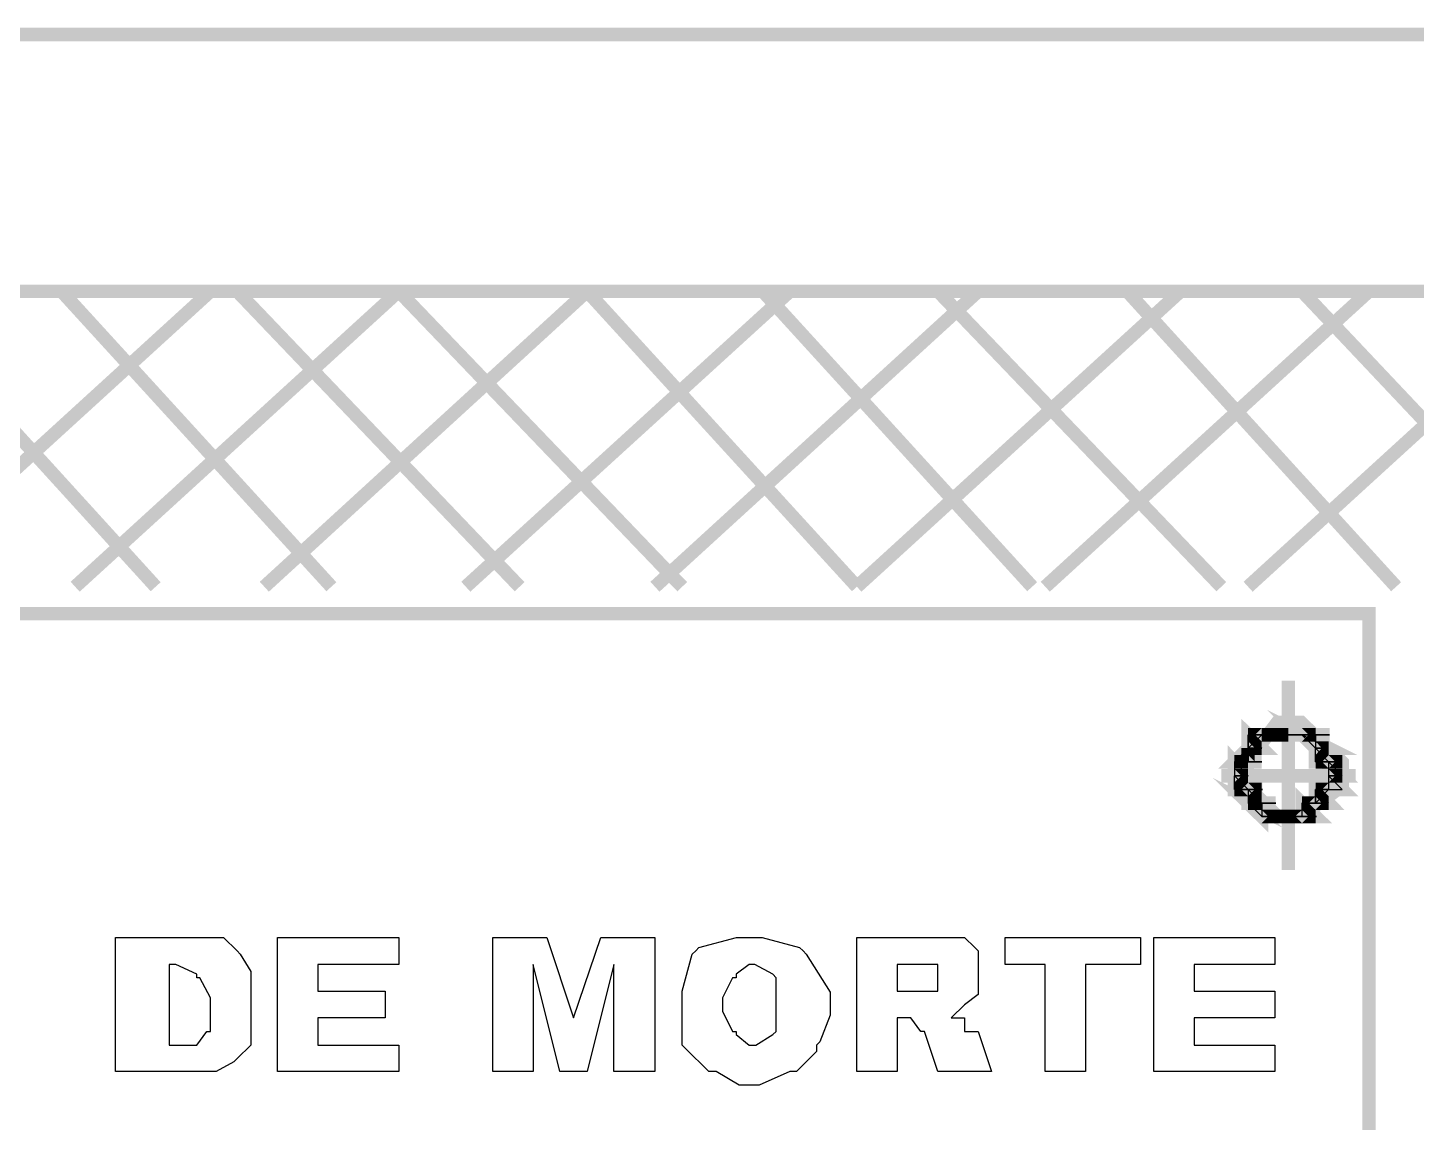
# Model space of a CAD drawing. Header units: metres. Extents: x -593 to 248, y 430 to 1024.
# Drawn here: x -259.913 to -255.544, y 609.306 to 612.751 of the extents above; entities that cross this region are included whole.
import ezdxf

# ---------------------------------------------------------------- set-up
doc = ezdxf.new("R2010")
doc.units = ezdxf.units.M
doc.header["$MEASUREMENT"] = 0
doc.layers.add('C00-00-00-BLACK', color=7, linetype='Continuous')
doc.layers.add('CFF-00-00', color=1, linetype='Continuous')

msp = doc.modelspace()

# ---------------------------------------------------------------- linework, layer by layer
at = {"layer": 'C00-00-00-BLACK', "const_width": 0.0423}
for points in [[(-251.1552, 612.7297), (-267.7784, 612.7297)], [(-251.9585, 611.9217), (-266.9737, 611.9217)], [(-260.3563, 610.9917), (-259.3379, 611.9217)], [(-259.5104, 610.9917), (-260.3563, 611.9217)], [(-258.9576, 610.9917), (-259.8067, 611.9217)], [(-259.7637, 610.9917), (-258.7456, 611.9217)], [(-258.3653, 610.9917), (-259.2539, 611.9217)], [(-259.1685, 610.9917), (-258.1529, 611.9217)], [(-257.8537, 610.9917), (-258.7456, 611.9217)], [(-258.5346, 610.9917), (-257.5147, 611.9217)], [(-257.3041, 610.9917), (-258.1529, 611.9217)], [(-257.9395, 610.9917), (-256.9224, 611.9217)], [(-256.7527, 610.9917), (-257.6004, 611.9217)], [(-257.3041, 610.9917), (-256.2856, 611.9217)], [(-256.1576, 610.9917), (-257.0491, 611.9217)], [(-256.7114, 610.9917), (-255.693, 611.9217)], [(-255.6076, 610.9917), (-256.4539, 611.9217)], [(-256.0733, 610.9917), (-255.0552, 611.9217)], [(-254.5464, 610.4837), (-255.9039, 611.9217)], [(-255.9466, 610.6957), (-255.9466, 610.1007)], [(-256.1576, 610.3967), (-255.7346, 610.3967)]]:
    msp.add_lwpolyline(points, dxfattribs=at)
for points in [[(-262.903, 605.5657), (-255.693, 605.5657), (-255.693, 610.9067), (-262.903, 610.9067), (-262.903, 605.5657)], [(-255.7773, 610.3967), (-255.7773, 610.4397), (-255.9068, 610.5647), (-255.9494, 610.5647), (-255.9812, 610.5647), (-256.0761, 610.4397), (-256.0761, 610.3967), (-256.0761, 610.3647), (-255.9812, 610.2687), (-255.9494, 610.2687), (-255.9068, 610.2687), (-255.7773, 610.3647), (-255.7773, 610.3967)], [(-255.7773, 610.3967), (-255.7773, 610.4397), (-255.9068, 610.5647), (-255.9494, 610.5647), (-255.9812, 610.5647), (-256.0761, 610.4397), (-256.0761, 610.3967), (-256.0761, 610.3647), (-255.9812, 610.2687), (-255.9494, 610.2687), (-255.9068, 610.2687), (-255.7773, 610.3647), (-255.7773, 610.3967)], [(-255.7773, 610.3967), (-255.7773, 610.4397), (-255.9068, 610.5647), (-255.9494, 610.5647), (-255.9812, 610.5647), (-256.0761, 610.4397), (-256.0761, 610.3967), (-256.0761, 610.3647), (-255.9812, 610.2687), (-255.9494, 610.2687), (-255.9068, 610.2687), (-255.7773, 610.3647), (-255.7773, 610.3967)], [(-255.8612, 610.4837), (-255.82, 610.4837), (-255.9039, 610.5257), (-255.8612, 610.4837)], [(-256.0733, 610.4837), (-256.0733, 610.4407), (-256.1163, 610.4407), (-256.0733, 610.4837)], [(-256.0733, 610.4837), (-256.0306, 610.4837), (-256.0733, 610.5257), (-256.0733, 610.4837)], [(-256.0306, 610.5257), (-256.0733, 610.5257), (-256.0306, 610.5257), (-256.0306, 610.5257)], [(-256.0733, 610.5257), (-256.0306, 610.5257), (-255.9893, 610.5257), (-256.0733, 610.5257)], [(-256.0306, 610.5257), (-255.9893, 610.5257), (-256.0733, 610.5257), (-256.0306, 610.5257)], [(-256.0733, 610.4837), (-256.0733, 610.5257), (-256.0306, 610.5257), (-256.0733, 610.4837)], [(-255.9893, 610.5257), (-256.0306, 610.5257), (-255.9893, 610.5257), (-255.9893, 610.5257)], [(-256.0306, 610.5257), (-256.0306, 610.5257)], [(-256.0306, 610.5257), (-255.9893, 610.5257), (-255.9466, 610.5257), (-256.0306, 610.5257)], [(-256.0306, 610.5257), (-255.9893, 610.5257), (-255.9893, 610.5257), (-256.0306, 610.5257)], [(-256.0306, 610.5257), (-255.9893, 610.5257), (-255.9893, 610.5257), (-256.0306, 610.5257)], [(-256.0306, 610.5257), (-255.9893, 610.5257), (-255.9893, 610.5257), (-256.0306, 610.5257)], [(-255.9893, 610.5257), (-255.9466, 610.5257), (-255.9466, 610.5257), (-255.9893, 610.5257)], [(-255.9893, 610.5257), (-255.9466, 610.5257), (-255.9466, 610.5257), (-255.9893, 610.5257)], [(-255.9893, 610.5257), (-255.9466, 610.5257), (-255.9466, 610.5257), (-255.9893, 610.5257)], [(-255.9893, 610.5257), (-255.9466, 610.5257), (-255.9466, 610.5257), (-255.9893, 610.5257)], [(-255.9893, 610.5257), (-255.9466, 610.5257), (-255.9039, 610.5257), (-255.9893, 610.5257)], [(-255.9466, 610.5257), (-255.9039, 610.5257), (-255.9893, 610.5257), (-255.9466, 610.5257)], [(-255.9466, 610.5257), (-255.9893, 610.5257), (-255.9466, 610.5257)], [(-255.9893, 610.5257), (-255.9466, 610.5257), (-255.9039, 610.5257), (-255.9893, 610.5257)], [(-255.9466, 610.5257), (-255.9039, 610.5257), (-255.9893, 610.5257), (-255.9466, 610.5257)], [(-255.9893, 610.5257), (-255.9893, 610.5257)], [(-255.9466, 610.5257), (-255.9011, 610.5257), (-255.8584, 610.5257), (-255.9466, 610.5257)], [(-255.9011, 610.5257), (-255.8584, 610.5257), (-255.9466, 610.5257), (-255.9011, 610.5257)], [(-255.9466, 610.5257), (-255.9011, 610.5257), (-255.8584, 610.5257), (-255.9466, 610.5257)], [(-255.9011, 610.5257), (-255.8584, 610.5257), (-255.9466, 610.5257), (-255.9011, 610.5257)], [(-255.8612, 610.4837), (-255.9039, 610.5257), (-255.8612, 610.5257), (-255.8612, 610.4837)], [(-255.9039, 610.5257), (-255.8612, 610.5257), (-255.8612, 610.5257), (-255.9039, 610.5257)], [(-255.9039, 610.5257), (-255.8612, 610.5257), (-255.8612, 610.5257), (-255.9039, 610.5257)], [(-255.9039, 610.5257), (-255.8612, 610.5257), (-255.8612, 610.5257), (-255.9039, 610.5257)], [(-255.9039, 610.5257), (-255.8612, 610.5257), (-255.8612, 610.5257), (-255.9039, 610.5257)], [(-255.9039, 610.5257), (-255.8584, 610.5257), (-255.8172, 610.5257), (-255.9039, 610.5257)], [(-255.8584, 610.5257), (-255.8172, 610.5257), (-255.9039, 610.5257), (-255.8584, 610.5257)], [(-255.8612, 610.4837), (-255.82, 610.4407), (-255.8612, 610.4407), (-255.8612, 610.4837)], [(-256.1163, 610.4407), (-256.1163, 610.3967), (-256.0733, 610.3967), (-256.1163, 610.4407)], [(-256.1163, 610.3967), (-256.0733, 610.3967), (-256.1163, 610.4407), (-256.1163, 610.3967)], [(-256.0733, 610.4837), (-256.0306, 610.4837), (-256.0306, 610.4837), (-256.0733, 610.4837)], [(-256.0733, 610.4837), (-256.0306, 610.4837), (-256.0306, 610.4837), (-256.0733, 610.4837)], [(-256.0733, 610.4837), (-256.0306, 610.4837), (-256.0306, 610.4837), (-256.0733, 610.4837)], [(-256.0733, 610.4837), (-256.0306, 610.4837), (-256.0306, 610.4837), (-256.0733, 610.4837)], [(-256.0733, 610.4837), (-256.0306, 610.4837), (-256.0306, 610.4837), (-256.0733, 610.4837)], [(-256.0733, 610.4837), (-256.0306, 610.4837), (-256.0306, 610.4837), (-256.0733, 610.4837)], [(-256.0733, 610.4407), (-256.0733, 610.4837), (-256.0733, 610.4407)], [(-255.8612, 610.4837), (-255.82, 610.4837), (-255.82, 610.4837), (-255.8612, 610.4837)], [(-255.8612, 610.4837), (-255.82, 610.4837), (-255.82, 610.4837), (-255.8612, 610.4837)], [(-255.8612, 610.4837), (-255.82, 610.4837), (-255.82, 610.4837), (-255.8612, 610.4837)], [(-255.8612, 610.4837), (-255.82, 610.4837), (-255.82, 610.4837), (-255.8612, 610.4837)], [(-255.8612, 610.4837), (-255.82, 610.4837), (-255.82, 610.4837), (-255.8612, 610.4837)], [(-255.8612, 610.4837), (-255.82, 610.4837), (-255.82, 610.4837), (-255.8612, 610.4837)], [(-255.82, 610.4407), (-255.8612, 610.4837), (-255.82, 610.4407)], [(-255.82, 610.4407), (-255.82, 610.3967), (-255.7773, 610.3967), (-255.82, 610.4407)], [(-255.82, 610.3967), (-255.7773, 610.3967), (-255.82, 610.4407), (-255.82, 610.3967)], [(-256.0733, 610.4407), (-256.1163, 610.4407), (-256.0733, 610.4407)], [(-256.1163, 610.4407), (-256.0733, 610.4407), (-256.0306, 610.4407), (-256.1163, 610.4407)], [(-256.1163, 610.4407), (-256.1163, 610.4407)], [(-256.1163, 610.4407), (-256.0733, 610.4407), (-256.0306, 610.4407), (-256.1163, 610.4407)], [(-256.1163, 610.4407), (-256.0733, 610.4407), (-256.0733, 610.4407), (-256.1163, 610.4407)], [(-256.1163, 610.4407), (-256.0733, 610.4407), (-256.0733, 610.4407), (-256.1163, 610.4407)], [(-256.1163, 610.3967), (-256.0733, 610.3537), (-256.1163, 610.3537), (-256.1163, 610.3967)], [(-255.82, 610.4407), (-255.8612, 610.4407), (-255.82, 610.4407)], [(-255.8612, 610.4407), (-255.82, 610.4407), (-255.7773, 610.4407), (-255.8612, 610.4407)], [(-255.82, 610.4407), (-255.7773, 610.4407), (-255.7773, 610.4407), (-255.82, 610.4407)], [(-255.82, 610.4407), (-255.7773, 610.4407), (-255.7773, 610.4407), (-255.82, 610.4407)], [(-255.82, 610.4407), (-255.7773, 610.4407), (-255.7773, 610.4407), (-255.82, 610.4407)], [(-255.82, 610.4407), (-255.7773, 610.4407), (-255.7773, 610.4407), (-255.82, 610.4407)], [(-255.82, 610.3967), (-255.82, 610.3537), (-255.7773, 610.3537), (-255.82, 610.3967)], [(-255.82, 610.3537), (-255.7773, 610.3537), (-255.82, 610.3967), (-255.82, 610.3537)], [(-256.1163, 610.3967), (-256.0733, 610.3967), (-256.0733, 610.3967), (-256.1163, 610.3967)], [(-256.1163, 610.3967), (-256.0733, 610.3967), (-256.0733, 610.3967), (-256.1163, 610.3967)], [(-256.0733, 610.3537), (-256.1163, 610.3967), (-256.0733, 610.3537)], [(-256.0733, 610.3537), (-256.0733, 610.3107), (-256.0306, 610.3107), (-256.0733, 610.3537)], [(-256.0733, 610.3107), (-256.0306, 610.3107), (-256.0733, 610.3537), (-256.0733, 610.3107)], [(-255.8612, 610.3107), (-255.82, 610.3107), (-255.8612, 610.3537), (-255.8612, 610.3107)], [(-255.82, 610.3967), (-255.7773, 610.3967), (-255.7773, 610.3967), (-255.82, 610.3967)], [(-255.82, 610.3967), (-255.7773, 610.3967), (-255.7773, 610.3967), (-255.82, 610.3967)], [(-255.82, 610.3967), (-255.7773, 610.3967), (-255.7773, 610.3967), (-255.82, 610.3967)], [(-255.82, 610.3967), (-255.7773, 610.3967), (-255.7773, 610.3967), (-255.82, 610.3967)], [(-256.0306, 610.2687), (-255.9893, 610.2687), (-256.0733, 610.3107), (-256.0306, 610.2687)], [(-256.0733, 610.3537), (-256.1163, 610.3537), (-256.0733, 610.3537)], [(-256.1163, 610.3537), (-256.0733, 610.3537), (-256.0306, 610.3537), (-256.1163, 610.3537)], [(-256.1163, 610.3537), (-256.0708, 610.3537), (-256.0281, 610.3537), (-256.1163, 610.3537)], [(-256.0708, 610.3537), (-256.0281, 610.3537), (-256.1163, 610.3537), (-256.0708, 610.3537)], [(-256.0733, 610.3537), (-256.0306, 610.3537), (-256.0306, 610.3537), (-256.0733, 610.3537)], [(-256.0733, 610.3537), (-256.0306, 610.3537), (-256.0306, 610.3537), (-256.0733, 610.3537)], [(-255.9039, 610.3107), (-255.9039, 610.2687), (-255.8612, 610.2687), (-255.9039, 610.3107)], [(-255.9039, 610.2687), (-255.8612, 610.2687), (-255.9039, 610.3107), (-255.9039, 610.2687)], [(-255.82, 610.3537), (-255.8612, 610.3537), (-255.82, 610.3537), (-255.82, 610.3537)], [(-255.8612, 610.3107), (-255.8612, 610.3537), (-255.82, 610.3537), (-255.8612, 610.3107)], [(-255.82, 610.3537), (-255.82, 610.3537)], [(-256.0306, 610.2687), (-256.0733, 610.3107), (-256.0306, 610.3107), (-256.0306, 610.2687)], [(-256.0733, 610.3107), (-256.0306, 610.3107), (-256.0306, 610.3107), (-256.0733, 610.3107)], [(-256.0733, 610.3107), (-256.0306, 610.3107), (-256.0306, 610.3107), (-256.0733, 610.3107)], [(-256.0733, 610.3107), (-256.0306, 610.3107), (-255.9865, 610.3107), (-256.0733, 610.3107)], [(-256.0306, 610.3107), (-255.9865, 610.3107), (-256.0733, 610.3107), (-256.0306, 610.3107)], [(-256.0306, 610.3107), (-256.0733, 610.3107), (-256.0306, 610.3107)], [(-256.0733, 610.3107), (-256.0306, 610.3107), (-255.9865, 610.3107), (-256.0733, 610.3107)], [(-255.8612, 610.3107), (-255.9039, 610.3107), (-255.8612, 610.3107), (-255.8612, 610.3107)], [(-255.9039, 610.3107), (-255.9039, 610.3107)], [(-255.9039, 610.3107), (-255.8612, 610.3107), (-255.82, 610.3107), (-255.9039, 610.3107)], [(-255.8612, 610.3107), (-255.82, 610.3107), (-255.82, 610.3107), (-255.8612, 610.3107)], [(-255.8612, 610.3107), (-255.82, 610.3107), (-255.82, 610.3107), (-255.8612, 610.3107)], [(-255.8612, 610.3107), (-255.82, 610.3107), (-255.82, 610.3107), (-255.8612, 610.3107)], [(-255.8612, 610.3107), (-255.82, 610.3107), (-255.82, 610.3107), (-255.8612, 610.3107)], [(-255.8612, 610.3107), (-255.82, 610.3107), (-255.82, 610.3107), (-255.8612, 610.3107)], [(-255.8612, 610.3107), (-255.82, 610.3107), (-255.82, 610.3107), (-255.8612, 610.3107)], [(-255.8612, 610.3107), (-255.8612, 610.3107)], [(-256.0306, 610.2687), (-255.9893, 610.2687), (-255.9893, 610.2687), (-256.0306, 610.2687)], [(-256.0306, 610.2687), (-255.9893, 610.2687), (-255.9893, 610.2687), (-256.0306, 610.2687)], [(-256.0306, 610.2687), (-255.9865, 610.2687), (-255.9438, 610.2687), (-256.0306, 610.2687)], [(-255.9865, 610.2687), (-255.9438, 610.2687), (-256.0306, 610.2687), (-255.9865, 610.2687)], [(-256.0306, 610.2687), (-255.9865, 610.2687), (-255.9438, 610.2687), (-256.0306, 610.2687)], [(-255.9865, 610.2687), (-255.9438, 610.2687), (-256.0306, 610.2687), (-255.9865, 610.2687)], [(-255.9893, 610.2687), (-255.9466, 610.2687), (-255.9466, 610.2687), (-255.9893, 610.2687)], [(-255.9893, 610.2687), (-255.9466, 610.2687), (-255.9466, 610.2687), (-255.9893, 610.2687)], [(-255.9893, 610.2687), (-255.9466, 610.2687), (-255.9039, 610.2687), (-255.9893, 610.2687)], [(-255.9466, 610.2687), (-255.9039, 610.2687), (-255.9893, 610.2687), (-255.9466, 610.2687)], [(-255.9466, 610.2687), (-255.9893, 610.2687), (-255.9466, 610.2687)], [(-255.9893, 610.2687), (-255.9466, 610.2687), (-255.9039, 610.2687), (-255.9893, 610.2687)], [(-255.9466, 610.2687), (-255.9039, 610.2687), (-255.9893, 610.2687), (-255.9466, 610.2687)], [(-255.9466, 610.2687), (-255.9893, 610.2687), (-255.9466, 610.2687)], [(-255.9893, 610.2687), (-255.9466, 610.2687), (-255.9039, 610.2687), (-255.9893, 610.2687)], [(-255.9039, 610.2687), (-255.9466, 610.2687), (-255.9039, 610.2687), (-255.9039, 610.2687)], [(-255.9466, 610.2687), (-255.9011, 610.2687), (-255.8584, 610.2687), (-255.9466, 610.2687)], [(-255.9011, 610.2687), (-255.8584, 610.2687), (-255.9466, 610.2687), (-255.9011, 610.2687)], [(-255.9466, 610.2687), (-255.9466, 610.2687)], [(-255.9466, 610.2687), (-255.9039, 610.2687), (-255.8612, 610.2687), (-255.9466, 610.2687)], [(-255.9039, 610.2687), (-255.8612, 610.2687), (-255.8612, 610.2687), (-255.9039, 610.2687)], [(-255.9039, 610.2687), (-255.8612, 610.2687), (-255.8612, 610.2687), (-255.9039, 610.2687)], [(-255.9039, 610.2687), (-255.9039, 610.2687)]]:
    msp.add_lwpolyline(points, close=True, dxfattribs=at)
at = {"layer": 'C00-00-00-BLACK'}
for points in [[(-256.0306, 610.5257), (-256.0733, 610.5257), (-256.0306, 610.5257), (-256.0306, 610.5257)], [(-256.0733, 610.5257), (-256.0306, 610.5257), (-255.9893, 610.5257), (-256.0733, 610.5257)], [(-256.0306, 610.5257), (-255.9893, 610.5257), (-256.0733, 610.5257), (-256.0306, 610.5257)], [(-256.0733, 610.4837), (-256.0306, 610.4837), (-256.0733, 610.5257), (-256.0733, 610.4837)], [(-256.0733, 610.4837), (-256.0733, 610.5257), (-256.0306, 610.5257), (-256.0733, 610.4837)], [(-255.9893, 610.5257), (-256.0306, 610.5257), (-255.9893, 610.5257), (-255.9893, 610.5257)], [(-256.0306, 610.5257), (-255.9893, 610.5257), (-255.9466, 610.5257), (-256.0306, 610.5257)], [(-256.0306, 610.5257), (-255.9893, 610.5257), (-255.9893, 610.5257), (-256.0306, 610.5257)], [(-256.0306, 610.5257), (-255.9893, 610.5257), (-255.9893, 610.5257), (-256.0306, 610.5257)], [(-256.0306, 610.5257), (-255.9893, 610.5257), (-255.9893, 610.5257), (-256.0306, 610.5257)], [(-255.9893, 610.5257), (-255.9466, 610.5257), (-255.9466, 610.5257), (-255.9893, 610.5257)], [(-255.9893, 610.5257), (-255.9466, 610.5257), (-255.9466, 610.5257), (-255.9893, 610.5257)], [(-255.9893, 610.5257), (-255.9466, 610.5257), (-255.9466, 610.5257), (-255.9893, 610.5257)], [(-255.9893, 610.5257), (-255.9466, 610.5257), (-255.9466, 610.5257), (-255.9893, 610.5257)], [(-255.9893, 610.5257), (-255.9466, 610.5257), (-255.9039, 610.5257), (-255.9893, 610.5257)], [(-255.9466, 610.5257), (-255.9039, 610.5257), (-255.9893, 610.5257), (-255.9466, 610.5257)], [(-255.9466, 610.5257), (-255.9893, 610.5257), (-255.9466, 610.5257)], [(-255.9893, 610.5257), (-255.9466, 610.5257), (-255.9039, 610.5257), (-255.9893, 610.5257)], [(-255.9466, 610.5257), (-255.9039, 610.5257), (-255.9893, 610.5257), (-255.9466, 610.5257)], [(-255.9466, 610.5257), (-255.9011, 610.5257), (-255.8584, 610.5257), (-255.9466, 610.5257)], [(-255.9011, 610.5257), (-255.8584, 610.5257), (-255.9466, 610.5257), (-255.9011, 610.5257)], [(-255.9466, 610.5257), (-255.9011, 610.5257), (-255.8584, 610.5257), (-255.9466, 610.5257)], [(-255.9011, 610.5257), (-255.8584, 610.5257), (-255.9466, 610.5257), (-255.9011, 610.5257)], [(-255.9039, 610.5257), (-255.8612, 610.5257), (-255.8612, 610.5257), (-255.9039, 610.5257)], [(-255.9039, 610.5257), (-255.8612, 610.5257), (-255.8612, 610.5257), (-255.9039, 610.5257)], [(-255.9039, 610.5257), (-255.8612, 610.5257), (-255.8612, 610.5257), (-255.9039, 610.5257)], [(-255.9039, 610.5257), (-255.8612, 610.5257), (-255.8612, 610.5257), (-255.9039, 610.5257)], [(-255.9039, 610.5257), (-255.8584, 610.5257), (-255.8172, 610.5257), (-255.9039, 610.5257)], [(-255.8584, 610.5257), (-255.8172, 610.5257), (-255.9039, 610.5257), (-255.8584, 610.5257)], [(-255.8612, 610.4837), (-255.82, 610.4837), (-255.9039, 610.5257), (-255.8612, 610.4837)], [(-255.8612, 610.4837), (-255.9039, 610.5257), (-255.8612, 610.5257), (-255.8612, 610.4837)], [(-256.0733, 610.4837), (-256.0733, 610.4407), (-256.1163, 610.4407), (-256.0733, 610.4837)], [(-256.0733, 610.4837), (-256.0306, 610.4837), (-256.0306, 610.4837), (-256.0733, 610.4837)], [(-256.0733, 610.4837), (-256.0306, 610.4837), (-256.0306, 610.4837), (-256.0733, 610.4837)], [(-256.0733, 610.4837), (-256.0306, 610.4837), (-256.0306, 610.4837), (-256.0733, 610.4837)], [(-256.0733, 610.4837), (-256.0306, 610.4837), (-256.0306, 610.4837), (-256.0733, 610.4837)], [(-256.0733, 610.4837), (-256.0306, 610.4837), (-256.0306, 610.4837), (-256.0733, 610.4837)], [(-256.0733, 610.4837), (-256.0306, 610.4837), (-256.0306, 610.4837), (-256.0733, 610.4837)], [(-256.0733, 610.4407), (-256.0733, 610.4837), (-256.0733, 610.4407)], [(-255.8612, 610.4837), (-255.82, 610.4837), (-255.82, 610.4837), (-255.8612, 610.4837)], [(-255.8612, 610.4837), (-255.82, 610.4837), (-255.82, 610.4837), (-255.8612, 610.4837)], [(-255.8612, 610.4837), (-255.82, 610.4837), (-255.82, 610.4837), (-255.8612, 610.4837)], [(-255.8612, 610.4837), (-255.82, 610.4837), (-255.82, 610.4837), (-255.8612, 610.4837)], [(-255.8612, 610.4837), (-255.82, 610.4837), (-255.82, 610.4837), (-255.8612, 610.4837)], [(-255.8612, 610.4837), (-255.82, 610.4837), (-255.82, 610.4837), (-255.8612, 610.4837)], [(-255.82, 610.4407), (-255.8612, 610.4837), (-255.82, 610.4407)], [(-255.8612, 610.4837), (-255.82, 610.4407), (-255.8612, 610.4407), (-255.8612, 610.4837)], [(-256.0733, 610.4407), (-256.1163, 610.4407), (-256.0733, 610.4407)], [(-256.1163, 610.4407), (-256.0733, 610.4407), (-256.0306, 610.4407), (-256.1163, 610.4407)], [(-256.1163, 610.4407), (-256.0733, 610.4407), (-256.0306, 610.4407), (-256.1163, 610.4407)], [(-256.1163, 610.4407), (-256.0733, 610.4407), (-256.0733, 610.4407), (-256.1163, 610.4407)], [(-256.1163, 610.4407), (-256.0733, 610.4407), (-256.0733, 610.4407), (-256.1163, 610.4407)], [(-256.1163, 610.4407), (-256.1163, 610.3967), (-256.0733, 610.3967), (-256.1163, 610.4407)], [(-256.1163, 610.3967), (-256.0733, 610.3967), (-256.1163, 610.4407), (-256.1163, 610.3967)], [(-255.82, 610.4407), (-255.8612, 610.4407), (-255.82, 610.4407)], [(-255.8612, 610.4407), (-255.82, 610.4407), (-255.7773, 610.4407), (-255.8612, 610.4407)], [(-255.82, 610.4407), (-255.7773, 610.4407), (-255.7773, 610.4407), (-255.82, 610.4407)], [(-255.82, 610.4407), (-255.7773, 610.4407), (-255.7773, 610.4407), (-255.82, 610.4407)], [(-255.82, 610.4407), (-255.7773, 610.4407), (-255.7773, 610.4407), (-255.82, 610.4407)], [(-255.82, 610.4407), (-255.7773, 610.4407), (-255.7773, 610.4407), (-255.82, 610.4407)], [(-255.82, 610.4407), (-255.82, 610.3967), (-255.7773, 610.3967), (-255.82, 610.4407)], [(-255.82, 610.3967), (-255.7773, 610.3967), (-255.82, 610.4407), (-255.82, 610.3967)], [(-256.1163, 610.3967), (-256.0733, 610.3967), (-256.0733, 610.3967), (-256.1163, 610.3967)], [(-256.1163, 610.3967), (-256.0733, 610.3967), (-256.0733, 610.3967), (-256.1163, 610.3967)], [(-256.0733, 610.3537), (-256.1163, 610.3967), (-256.0733, 610.3537)], [(-256.1163, 610.3967), (-256.0733, 610.3537), (-256.1163, 610.3537), (-256.1163, 610.3967)], [(-255.82, 610.3967), (-255.7773, 610.3967), (-255.7773, 610.3967), (-255.82, 610.3967)], [(-255.82, 610.3967), (-255.7773, 610.3967), (-255.7773, 610.3967), (-255.82, 610.3967)], [(-255.82, 610.3967), (-255.7773, 610.3967), (-255.7773, 610.3967), (-255.82, 610.3967)], [(-255.82, 610.3967), (-255.7773, 610.3967), (-255.7773, 610.3967), (-255.82, 610.3967)], [(-255.82, 610.3967), (-255.82, 610.3537), (-255.7773, 610.3537), (-255.82, 610.3967)], [(-255.82, 610.3537), (-255.7773, 610.3537), (-255.82, 610.3967), (-255.82, 610.3537)], [(-256.0733, 610.3537), (-256.1163, 610.3537), (-256.0733, 610.3537)], [(-256.1163, 610.3537), (-256.0733, 610.3537), (-256.0306, 610.3537), (-256.1163, 610.3537)], [(-256.1163, 610.3537), (-256.0708, 610.3537), (-256.0281, 610.3537), (-256.1163, 610.3537)], [(-256.0708, 610.3537), (-256.0281, 610.3537), (-256.1163, 610.3537), (-256.0708, 610.3537)], [(-256.0733, 610.3537), (-256.0306, 610.3537), (-256.0306, 610.3537), (-256.0733, 610.3537)], [(-256.0733, 610.3537), (-256.0306, 610.3537), (-256.0306, 610.3537), (-256.0733, 610.3537)], [(-256.0733, 610.3537), (-256.0733, 610.3107), (-256.0306, 610.3107), (-256.0733, 610.3537)], [(-256.0733, 610.3107), (-256.0306, 610.3107), (-256.0733, 610.3537), (-256.0733, 610.3107)], [(-255.82, 610.3537), (-255.8612, 610.3537), (-255.82, 610.3537), (-255.82, 610.3537)], [(-255.8612, 610.3107), (-255.82, 610.3107), (-255.8612, 610.3537), (-255.8612, 610.3107)], [(-255.8612, 610.3107), (-255.8612, 610.3537), (-255.82, 610.3537), (-255.8612, 610.3107)], [(-256.0733, 610.3107), (-256.0306, 610.3107), (-256.0306, 610.3107), (-256.0733, 610.3107)], [(-256.0733, 610.3107), (-256.0306, 610.3107), (-256.0306, 610.3107), (-256.0733, 610.3107)], [(-256.0733, 610.3107), (-256.0306, 610.3107), (-255.9865, 610.3107), (-256.0733, 610.3107)], [(-256.0306, 610.3107), (-255.9865, 610.3107), (-256.0733, 610.3107), (-256.0306, 610.3107)], [(-256.0306, 610.3107), (-256.0733, 610.3107), (-256.0306, 610.3107)], [(-256.0733, 610.3107), (-256.0306, 610.3107), (-255.9865, 610.3107), (-256.0733, 610.3107)], [(-256.0306, 610.2687), (-255.9893, 610.2687), (-256.0733, 610.3107), (-256.0306, 610.2687)], [(-256.0306, 610.2687), (-256.0733, 610.3107), (-256.0306, 610.3107), (-256.0306, 610.2687)], [(-255.8612, 610.3107), (-255.9039, 610.3107), (-255.8612, 610.3107), (-255.8612, 610.3107)], [(-255.9039, 610.3107), (-255.8612, 610.3107), (-255.82, 610.3107), (-255.9039, 610.3107)], [(-255.9039, 610.3107), (-255.9039, 610.2687), (-255.8612, 610.2687), (-255.9039, 610.3107)], [(-255.9039, 610.2687), (-255.8612, 610.2687), (-255.9039, 610.3107), (-255.9039, 610.2687)], [(-255.8612, 610.3107), (-255.82, 610.3107), (-255.82, 610.3107), (-255.8612, 610.3107)], [(-255.8612, 610.3107), (-255.82, 610.3107), (-255.82, 610.3107), (-255.8612, 610.3107)], [(-255.8612, 610.3107), (-255.82, 610.3107), (-255.82, 610.3107), (-255.8612, 610.3107)], [(-255.8612, 610.3107), (-255.82, 610.3107), (-255.82, 610.3107), (-255.8612, 610.3107)], [(-255.8612, 610.3107), (-255.82, 610.3107), (-255.82, 610.3107), (-255.8612, 610.3107)], [(-255.8612, 610.3107), (-255.82, 610.3107), (-255.82, 610.3107), (-255.8612, 610.3107)], [(-256.0306, 610.2687), (-255.9893, 610.2687), (-255.9893, 610.2687), (-256.0306, 610.2687)], [(-256.0306, 610.2687), (-255.9893, 610.2687), (-255.9893, 610.2687), (-256.0306, 610.2687)], [(-256.0306, 610.2687), (-255.9865, 610.2687), (-255.9438, 610.2687), (-256.0306, 610.2687)], [(-255.9865, 610.2687), (-255.9438, 610.2687), (-256.0306, 610.2687), (-255.9865, 610.2687)], [(-256.0306, 610.2687), (-255.9865, 610.2687), (-255.9438, 610.2687), (-256.0306, 610.2687)], [(-255.9865, 610.2687), (-255.9438, 610.2687), (-256.0306, 610.2687), (-255.9865, 610.2687)], [(-255.9893, 610.2687), (-255.9466, 610.2687), (-255.9466, 610.2687), (-255.9893, 610.2687)], [(-255.9893, 610.2687), (-255.9466, 610.2687), (-255.9466, 610.2687), (-255.9893, 610.2687)], [(-255.9893, 610.2687), (-255.9466, 610.2687), (-255.9039, 610.2687), (-255.9893, 610.2687)], [(-255.9466, 610.2687), (-255.9039, 610.2687), (-255.9893, 610.2687), (-255.9466, 610.2687)], [(-255.9466, 610.2687), (-255.9893, 610.2687), (-255.9466, 610.2687)], [(-255.9893, 610.2687), (-255.9466, 610.2687), (-255.9039, 610.2687), (-255.9893, 610.2687)], [(-255.9466, 610.2687), (-255.9039, 610.2687), (-255.9893, 610.2687), (-255.9466, 610.2687)], [(-255.9466, 610.2687), (-255.9893, 610.2687), (-255.9466, 610.2687)], [(-255.9893, 610.2687), (-255.9466, 610.2687), (-255.9039, 610.2687), (-255.9893, 610.2687)], [(-255.9039, 610.2687), (-255.9466, 610.2687), (-255.9039, 610.2687), (-255.9039, 610.2687)], [(-255.9466, 610.2687), (-255.9011, 610.2687), (-255.8584, 610.2687), (-255.9466, 610.2687)], [(-255.9011, 610.2687), (-255.8584, 610.2687), (-255.9466, 610.2687), (-255.9011, 610.2687)], [(-255.9466, 610.2687), (-255.9039, 610.2687), (-255.8612, 610.2687), (-255.9466, 610.2687)], [(-255.9039, 610.2687), (-255.8612, 610.2687), (-255.8612, 610.2687), (-255.9039, 610.2687)], [(-255.9039, 610.2687), (-255.8612, 610.2687), (-255.8612, 610.2687), (-255.9039, 610.2687)]]:
    msp.add_lwpolyline(points, close=True, dxfattribs=at)
at = {"layer": 'CFF-00-00'}
for points in [[(-259.637, 609.8877), (-259.4261, 609.8877), (-259.3947, 609.8877), (-259.3216, 609.8877), (-259.2966, 609.8877), (-259.2966, 609.8877), (-259.2539, 609.8457), (-259.2539, 609.8457), (-259.2444, 609.8357), (-259.2112, 609.7807), (-259.2112, 609.7607), (-259.2112, 609.7407), (-259.2112, 609.6927), (-259.2112, 609.6757), (-259.2112, 609.6437), (-259.2112, 609.5737), (-259.2112, 609.5487), (-259.2112, 609.5487), (-259.2539, 609.5067), (-259.2539, 609.5067), (-259.2648, 609.4967), (-259.3202, 609.4657), (-259.3379, 609.4657), (-259.3379, 609.4657), (-259.4042, 609.4657), (-259.4261, 609.4657), (-259.637, 609.4657), (-259.637, 609.8877)], [(-259.1273, 609.8877), (-258.7456, 609.8877), (-258.7456, 609.8027), (-259.0003, 609.8027), (-259.0003, 609.7187), (-258.7882, 609.7187), (-258.7882, 609.6347), (-259.0003, 609.6347), (-259.0003, 609.5487), (-258.7456, 609.5487), (-258.7456, 609.4657), (-259.1273, 609.4657), (-259.1273, 609.8877)], [(-258.4492, 609.8877), (-258.2795, 609.8877), (-258.1956, 609.6347), (-258.1102, 609.8877), (-257.9395, 609.8877), (-257.9395, 609.4657), (-258.0689, 609.4657), (-258.0689, 609.8027), (-258.1529, 609.4657), (-258.2383, 609.4657), (-258.3222, 609.8027), (-258.3222, 609.4657), (-258.4492, 609.4657), (-258.4492, 609.8877)], [(-257.8537, 609.6757), (-257.8537, 609.7187), (-257.8223, 609.8357), (-257.8111, 609.8457), (-257.8015, 609.8567), (-257.683, 609.8877), (-257.6431, 609.8877), (-257.6019, 609.8877), (-257.4844, 609.8567), (-257.4734, 609.8457), (-257.4639, 609.8357), (-257.3881, 609.7157), (-257.3881, 609.6757), (-257.3881, 609.6437), (-257.4212, 609.5597), (-257.4308, 609.5487), (-257.4308, 609.5287), (-257.4943, 609.4657), (-257.5147, 609.4657), (-257.5147, 609.4657), (-257.6114, 609.4227), (-257.6431, 609.4227), (-257.6749, 609.4227), (-257.7465, 609.4657), (-257.7698, 609.4657), (-257.7698, 609.4657), (-257.8442, 609.5397), (-257.8537, 609.5487), (-257.8537, 609.5807), (-257.8537, 609.6527), (-257.8537, 609.6757)], [(-257.3041, 609.4657), (-257.3041, 609.8877), (-257.0917, 609.8877), (-257.06, 609.8877), (-256.9898, 609.8877), (-256.9651, 609.8877), (-256.9651, 609.8877), (-256.9333, 609.8567), (-256.9224, 609.8457), (-256.9224, 609.8457), (-256.9224, 609.7837), (-256.9224, 609.7607), (-256.9224, 609.7607), (-256.9224, 609.7187), (-256.9224, 609.7187), (-256.9224, 609.7087), (-256.9651, 609.6757), (-256.9651, 609.6757), (-256.9651, 609.6757), (-257.0078, 609.6347), (-257.0078, 609.6347), (-257.0078, 609.6347), (-256.976, 609.6347), (-256.9651, 609.6347), (-256.9651, 609.6347), (-256.9651, 609.6027), (-256.9651, 609.5917), (-256.9651, 609.5917), (-256.9224, 609.5917), (-256.9224, 609.5917), (-256.8811, 609.4657), (-257.0491, 609.4657), (-257.0917, 609.5917), (-257.1027, 609.5917), (-257.1344, 609.6347), (-257.1344, 609.6347), (-257.1344, 609.6347), (-257.1676, 609.6347), (-257.1771, 609.6347), (-257.1771, 609.6347), (-257.1771, 609.4657), (-257.3041, 609.4657)], [(-256.8381, 609.8877), (-256.4123, 609.8877), (-256.4123, 609.8027), (-256.5848, 609.8027), (-256.5848, 609.4657), (-256.7114, 609.4657), (-256.7114, 609.8027), (-256.8381, 609.8027), (-256.8381, 609.8877)], [(-256.3696, 609.8877), (-255.9893, 609.8877), (-255.9893, 609.8027), (-256.243, 609.8027), (-256.243, 609.7187), (-255.9893, 609.7187), (-255.9893, 609.6347), (-256.243, 609.6347), (-256.243, 609.5487), (-255.9893, 609.5487), (-255.9893, 609.4657), (-256.3696, 609.4657), (-256.3696, 609.8877)], [(-259.4677, 609.8027), (-259.4677, 609.5487), (-259.4677, 609.5487), (-259.4469, 609.5487), (-259.3806, 609.5487), (-259.3806, 609.5487), (-259.3806, 609.5487), (-259.3492, 609.5917), (-259.3379, 609.5917), (-259.3379, 609.5917), (-259.3379, 609.6557), (-259.3379, 609.6757), (-259.3379, 609.6977), (-259.371, 609.7607), (-259.3806, 609.7607), (-259.3806, 609.7727), (-259.4469, 609.8027), (-259.4677, 609.8027), (-259.4677, 609.8027)], [(-257.7271, 609.6757), (-257.7271, 609.6557), (-257.6953, 609.5917), (-257.6844, 609.5917), (-257.6844, 609.5827), (-257.6431, 609.5487), (-257.6431, 609.5487), (-257.6223, 609.5487), (-257.5687, 609.5827), (-257.5578, 609.5917), (-257.5578, 609.5917), (-257.5578, 609.6557), (-257.5578, 609.6757), (-257.5578, 609.6977), (-257.5578, 609.7607), (-257.5578, 609.7607), (-257.5687, 609.7727), (-257.6251, 609.8027), (-257.6431, 609.8027), (-257.6431, 609.8027), (-257.6844, 609.7727), (-257.6844, 609.7607), (-257.6953, 609.7607), (-257.7271, 609.6977), (-257.7271, 609.6757)], [(-257.1771, 609.7187), (-257.1344, 609.7187), (-257.1344, 609.7187), (-257.0917, 609.7187), (-257.0917, 609.7187), (-257.0917, 609.7187), (-257.0491, 609.7187), (-257.0491, 609.7187), (-257.0491, 609.7187), (-257.0491, 609.7607), (-257.0491, 609.7607), (-257.0491, 609.7607), (-257.0491, 609.8027), (-257.0491, 609.8027), (-257.0713, 609.8027), (-257.1193, 609.8027), (-257.1344, 609.8027), (-257.1771, 609.8027), (-257.1771, 609.7187)]]:
    msp.add_lwpolyline(points, close=True, dxfattribs=at)

doc.saveas('drawing.dxf')
